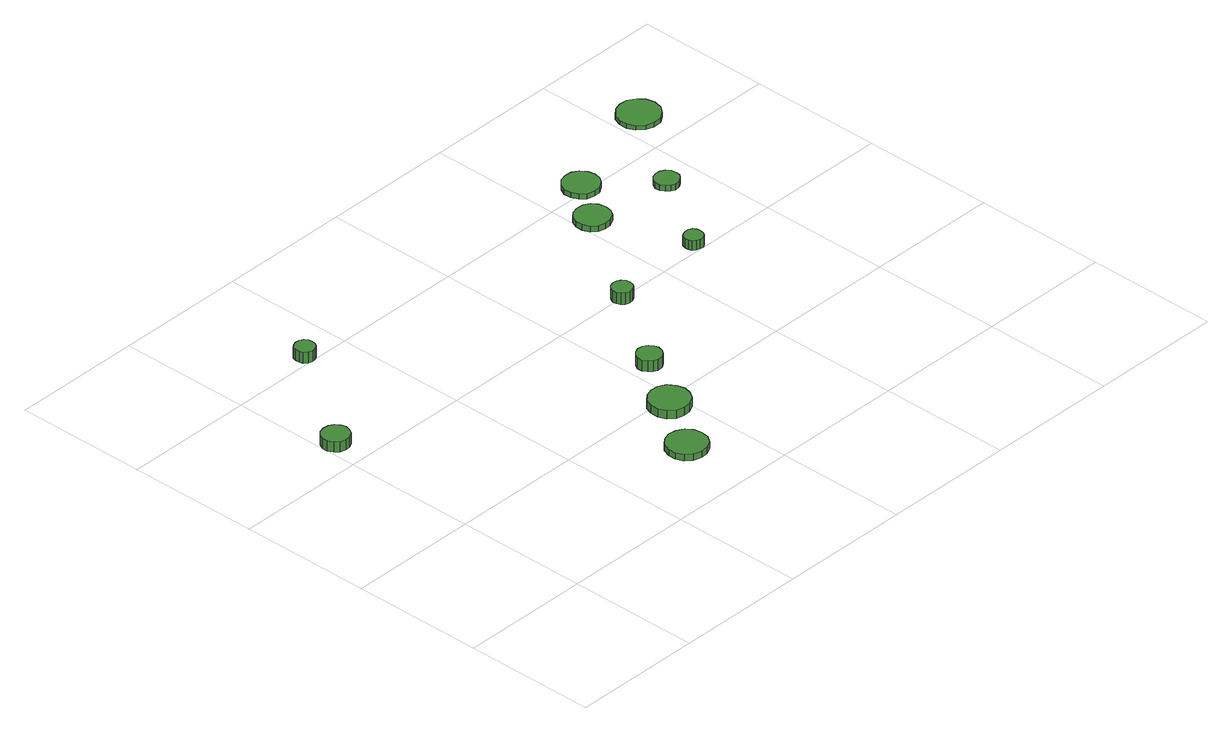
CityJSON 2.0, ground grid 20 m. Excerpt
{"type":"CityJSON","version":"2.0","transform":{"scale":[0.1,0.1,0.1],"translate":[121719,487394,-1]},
"CityObjects":{
"tree1":{"type":"SolitaryVegetationObject","attributes":{"function":"something"},"geometry":[{"type":"MultiSurface","lod":"1","boundaries":[[[0,1,2,3,4,5,6,7,8,9,10,11,12,13,14]],[[15,16,17,18,19,20,21,22,23,24,25,26,27,28,29]],[[0,29,28,1]],[[1,28,27,2]],[[2,27,26,3]],[[3,26,25,4]],[[4,25,24,5]],[[5,24,23,6]],[[6,23,22,7]],[[7,22,21,8]],[[8,21,20,9]],[[9,20,19,10]],[[10,19,18,11]],[[11,18,17,12]],[[12,17,16,13]],[[13,16,15,14]],[[14,15,29,0]]]}]},
"tree2":{"type":"SolitaryVegetationObject","attributes":{"function":"something"}},
"tree3":{"type":"SolitaryVegetationObject","attributes":{"function":"something"},"geometry":[{"type":"MultiSurface","lod":"1","boundaries":[[[30,31,32,33,34,35,36,37,38,39,40,41,42,43,44]],[[45,46,47,48,49,50,51,52,53,54,55,56,57,58,59]],[[30,59,58,31]],[[31,58,57,32]],[[32,57,56,33]],[[33,56,55,34]],[[34,55,54,35]],[[35,54,53,36]],[[36,53,52,37]],[[37,52,51,38]],[[38,51,50,39]],[[39,50,49,40]],[[40,49,48,41]],[[41,48,47,42]],[[42,47,46,43]],[[43,46,45,44]],[[44,45,59,30]]]}]},
"tree4":{"type":"SolitaryVegetationObject","attributes":{"function":"something"},"geometry":[{"type":"MultiSurface","lod":"1","boundaries":[[[60,61,62,63,64,65,66,67,68,69,70,71,72,73,74]],[[75,76,77,78,79,80,81,82,83,84,85,86,87,88,89]],[[60,89,88,61]],[[61,88,87,62]],[[62,87,86,63]],[[63,86,85,64]],[[64,85,84,65]],[[65,84,83,66]],[[66,83,82,67]],[[67,82,81,68]],[[68,81,80,69]],[[69,80,79,70]],[[70,79,78,71]],[[71,78,77,72]],[[72,77,76,73]],[[73,76,75,74]],[[74,75,89,60]]]}]},
"tree5":{"type":"SolitaryVegetationObject","attributes":{"function":"something"},"geometry":[{"type":"MultiSurface","lod":"1","boundaries":[[[90,91,92,93,94,95,96,97,98,99,100,101,102,103,104]],[[105,106,107,108,109,110,111,112,113,114,115,116,117,118,119]],[[90,119,118,91]],[[91,118,117,92]],[[92,117,116,93]],[[93,116,115,94]],[[94,115,114,95]],[[95,114,113,96]],[[96,113,112,97]],[[97,112,111,98]],[[98,111,110,99]],[[99,110,109,100]],[[100,109,108,101]],[[101,108,107,102]],[[102,107,106,103]],[[103,106,105,104]],[[104,105,119,90]]]}]},
"tree6":{"type":"SolitaryVegetationObject","attributes":{"function":"something"}},
"tree7":{"type":"SolitaryVegetationObject","attributes":{"function":"something"},"geometry":[{"type":"MultiSurface","lod":"1","boundaries":[[[120,121,122,123,124,125,126,127,128,129,130,131,132,133,134]],[[135,136,137,138,139,140,141,142,143,144,145,146,147,148,149]],[[120,149,148,121]],[[121,148,147,122]],[[122,147,146,123]],[[123,146,145,124]],[[124,145,144,125]],[[125,144,143,126]],[[126,143,142,127]],[[127,142,141,128]],[[128,141,140,129]],[[129,140,139,130]],[[130,139,138,131]],[[131,138,137,132]],[[132,137,136,133]],[[133,136,135,134]],[[134,135,149,120]]]}]},
"tree8":{"type":"SolitaryVegetationObject","attributes":{"function":"something"},"geometry":[{"type":"MultiSurface","lod":"1","boundaries":[[[150,151,152,153,154,155,156,157,158,159,160,161,162,163,164]],[[165,166,167,168,169,170,171,172,173,174,175,176,177,178,179]],[[150,179,178,151]],[[151,178,177,152]],[[152,177,176,153]],[[153,176,175,154]],[[154,175,174,155]],[[155,174,173,156]],[[156,173,172,157]],[[157,172,171,158]],[[158,171,170,159]],[[159,170,169,160]],[[160,169,168,161]],[[161,168,167,162]],[[162,167,166,163]],[[163,166,165,164]],[[164,165,179,150]]]}]},
"tree9":{"type":"SolitaryVegetationObject","attributes":{"function":"something"}},
"tree10":{"type":"SolitaryVegetationObject","attributes":{"function":"something"},"geometry":[{"type":"MultiSurface","lod":"1","boundaries":[[[180,181,182,183,184,185,186,187,188,189,190,191,192,193,194]],[[195,196,197,198,199,200,201,202,203,204,205,206,207,208,209]],[[180,209,208,181]],[[181,208,207,182]],[[182,207,206,183]],[[183,206,205,184]],[[184,205,204,185]],[[185,204,203,186]],[[186,203,202,187]],[[187,202,201,188]],[[188,201,200,189]],[[189,200,199,190]],[[190,199,198,191]],[[191,198,197,192]],[[192,197,196,193]],[[193,196,195,194]],[[194,195,209,180]]]}]},
"tree11":{"type":"SolitaryVegetationObject","attributes":{"function":"something"},"geometry":[{"type":"MultiSurface","lod":"1","boundaries":[[[210,211,212,213,214,215,216,217,218,219,220,221,222,223,224]],[[225,226,227,228,229,230,231,232,233,234,235,236,237,238,239]],[[210,239,238,211]],[[211,238,237,212]],[[212,237,236,213]],[[213,236,235,214]],[[214,235,234,215]],[[215,234,233,216]],[[216,233,232,217]],[[217,232,231,218]],[[218,231,230,219]],[[219,230,229,220]],[[220,229,228,221]],[[221,228,227,222]],[[222,227,226,223]],[[223,226,225,224]],[[224,225,239,210]]]}]},
"tree12":{"type":"SolitaryVegetationObject","attributes":{"function":"something"},"geometry":[{"type":"MultiSurface","lod":"1","boundaries":[[[240,241,242,243,244,245,246,247,248,249,250,251,252,253,254]],[[255,256,257,258,259,260,261,262,263,264,265,266,267,268,269]],[[240,269,268,241]],[[241,268,267,242]],[[242,267,266,243]],[[243,266,265,244]],[[244,265,264,245]],[[245,264,263,246]],[[246,263,262,247]],[[247,262,261,248]],[[248,261,260,249]],[[249,260,259,250]],[[250,259,258,251]],[[251,258,257,252]],[[252,257,256,253]],[[253,256,255,254]],[[254,255,269,240]]]}]},
"tree13":{"type":"SolitaryVegetationObject","attributes":{"function":"something"},"geometry":[{"type":"MultiSurface","lod":"1","boundaries":[[[270,271,272,273,274,275,276,277,278,279,280,281,282,283,284]],[[285,286,287,288,289,290,291,292,293,294,295,296,297,298,299]],[[270,299,298,271]],[[271,298,297,272]],[[272,297,296,273]],[[273,296,295,274]],[[274,295,294,275]],[[275,294,293,276]],[[276,293,292,277]],[[277,292,291,278]],[[278,291,290,279]],[[279,290,289,280]],[[280,289,288,281]],[[281,288,287,282]],[[282,287,286,283]],[[283,286,285,284]],[[284,285,299,270]]]}]},
"tree14":{"type":"SolitaryVegetationObject","attributes":{"function":"something"},"geometry":[{"type":"MultiSurface","lod":"1","boundaries":[[[300,301,302,303,304,305,306,307,308,309,310,311,312,313,314]],[[315,316,317,318,319,320,321,322,323,324,325,326,327,328,329]],[[300,329,328,301]],[[301,328,327,302]],[[302,327,326,303]],[[303,326,325,304]],[[304,325,324,305]],[[305,324,323,306]],[[306,323,322,307]],[[307,322,321,308]],[[308,321,320,309]],[[309,320,319,310]],[[310,319,318,311]],[[311,318,317,312]],[[312,317,316,313]],[[313,316,315,314]],[[314,315,329,300]]]}]}
},
"vertices":[
[41,449,24],[39,457,24],[34,464,24],[27,468,24],[18,469,24],[10,467,24],[4,461,24],[0,453,24],[0,445,24],[4,437,24],[10,431,24],[18,429,24],[27,430,24],[34,434,24],[39,441,24],[39,441,8],[34,434,8],[27,430,8],[18,429,8],[10,431,8],[4,437,8],[0,445,8],[0,453,8],[4,461,8],[10,467,8],[18,469,8],[27,468,8],[34,464,8],[39,457,8],[41,449,8],
[154,614,24],[153,620,24],[149,625,24],[144,628,24],[138,629,24],[132,627,24],[127,623,24],[125,617,24],[125,611,24],[127,605,24],[132,601,24],[138,599,24],[144,600,24],[149,603,24],[153,608,24],[153,608,7],[149,603,7],[144,600,7],[138,599,7],[132,601,7],[127,605,7],[125,611,7],[125,617,7],[127,623,7],[132,627,7],[138,629,7],[144,628,7],[149,625,7],[153,620,7],[154,614,7],
[355,105,17],[353,117,17],[346,127,17],[335,133,17],[323,135,17],[311,131,17],[302,123,17],[297,111,17],[297,99,17],[302,88,17],[311,80,17],[323,76,17],[335,77,17],[346,83,17],[353,93,17],[353,93,7],[346,83,7],[335,77,7],[323,76,7],[311,80,7],[302,88,7],[297,99,7],[297,111,7],[302,123,7],[311,131,7],[323,135,7],[335,133,7],[346,127,7],[353,117,7],[355,105,7],
[411,187,20],[408,199,20],[401,210,20],[390,216,20],[378,217,20],[366,213,20],[357,205,20],[352,194,20],[352,181,20],[357,170,20],[366,161,20],[378,158,20],[390,159,20],[401,165,20],[408,175,20],[408,175,7],[401,165,7],[390,159,7],[378,158,7],[366,161,7],[357,170,7],[352,181,7],[352,194,7],[357,205,7],[366,213,7],[378,217,7],[390,216,7],[401,210,7],[408,199,7],[411,187,7],
[452,272,24],[450,279,24],[446,285,24],[439,289,24],[431,290,24],[424,287,24],[419,282,24],[415,275,24],[415,268,24],[419,261,24],[424,256,24],[431,253,24],[439,254,24],[446,258,24],[450,264,24],[450,264,7],[446,258,7],[439,254,7],[431,253,7],[424,256,7],[419,261,7],[415,268,7],[415,275,7],[419,282,7],[424,287,7],[431,290,7],[439,289,7],[446,285,7],[450,279,7],[452,272,7],
[535,400,25],[534,406,25],[530,411,25],[525,414,25],[518,415,25],[512,413,25],[508,409,25],[505,403,25],[505,397,25],[508,391,25],[512,387,25],[518,385,25],[525,386,25],[530,389,25],[534,394,25],[534,394,7],[530,389,7],[525,386,7],[518,385,7],[512,387,7],[508,391,7],[505,397,7],[505,403,7],[508,409,7],[512,413,7],[518,415,7],[525,414,7],[530,411,7],[534,406,7],[535,400,7],
[649,548,16],[647,559,16],[641,568,16],[631,573,16],[620,574,16],[610,571,16],[602,564,16],[598,554,16],[598,543,16],[602,533,16],[610,526,16],[620,523,16],[631,524,16],[641,529,16],[647,538,16],[647,538,7],[641,529,7],[631,524,7],[620,523,7],[610,526,7],[602,533,7],[598,543,7],[598,554,7],[602,564,7],[610,571,7],[620,574,7],[631,573,7],[641,568,7],[647,559,7],[649,548,7],
[687,415,22],[686,420,22],[683,425,22],[678,428,22],[672,428,22],[666,426,22],[662,423,22],[660,417,22],[660,412,22],[662,406,22],[666,403,22],[672,401,22],[678,401,22],[683,404,22],[686,409,22],[686,409,7],[683,404,7],[678,401,7],[672,401,7],[666,403,7],[662,406,7],[660,412,7],[660,417,7],[662,423,7],[666,426,7],[672,428,7],[678,428,7],[683,425,7],[686,420,7],[687,415,7],
[695,610,15],[693,621,15],[686,630,15],[677,636,15],[666,637,15],[655,634,15],[647,626,15],[642,616,15],[642,605,15],[647,595,15],[655,587,15],[666,584,15],[677,585,15],[686,591,15],[693,600,15],[693,600,7],[686,591,7],[677,585,7],[666,584,7],[655,587,7],[647,595,7],[642,605,7],[642,616,7],[647,626,7],[655,634,7],[666,637,7],[677,636,7],[686,630,7],[693,621,7],[695,610,7],
[769,534,16],[768,542,16],[763,548,16],[757,551,16],[749,552,16],[742,550,16],[737,545,16],[733,538,16],[733,530,16],[737,524,16],[742,519,16],[749,516,16],[757,517,16],[763,521,16],[768,527,16],[768,527,7],[763,521,7],[757,517,7],[749,516,7],[742,519,7],[737,524,7],[733,530,7],[733,538,7],[737,545,7],[742,550,7],[749,552,7],[757,551,7],[763,548,7],[768,542,7],[769,534,7],
[870,665,14],[867,678,14],[859,688,14],[848,695,14],[835,696,14],[823,692,14],[813,683,14],[808,671,14],[808,658,14],[813,647,14],[823,638,14],[835,634,14],[848,635,14],[859,642,14],[867,652,14],[867,652,7],[859,642,7],[848,635,7],[835,634,7],[823,638,7],[813,647,7],[808,658,7],[808,671,7],[813,683,7],[823,692,7],[835,696,7],[848,695,7],[859,688,7],[867,678,7],[870,665,7]
]}
